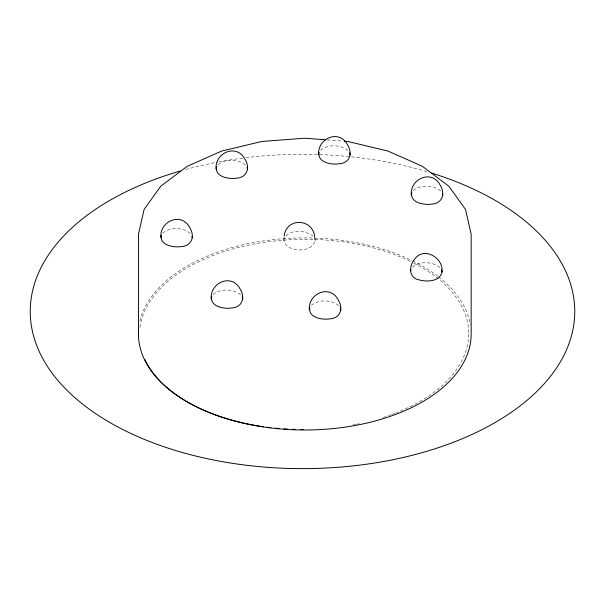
<?xml version="1.0" encoding="UTF-8"?>
<svg xmlns="http://www.w3.org/2000/svg" width="605" height="605" viewBox="0 0 605 605"><rect width="100%" height="100%" fill="white"/><g stroke="black" fill="none" stroke-linecap="round" stroke-linejoin="round"><path stroke-width="0.45" stroke-dasharray="3.02 2.27" d="M314.676 236.54C319.069 254.433 281.174 254.213 284.025 237.069M283.594 240.419C286.952 228.766 305.018 229.476 312.959 236.154M218.019 164.643C225.612 158.45 237.856 158.82 245.403 164.915M162.813 233.046C170.406 226.852 182.649 227.23 190.197 233.318M320.612 150.267C328.205 144.073 340.456 144.451 348.004 150.539M213.179 294.446C220.772 288.26 233.023 288.63 240.571 294.726M413.245 190.567C420.838 184.374 433.082 184.752 440.629 190.84M311.303 305.359C318.895 299.165 331.139 299.543 338.687 305.631M412.398 267.191C419.991 261.005 432.235 261.375 439.782 267.463M327.267 139.914L342.248 141.056M314.6 238.37L315.213 240.737M139.974 320.937A166.36 96.044 0 0 1 245.078 244.299A166.36 96.044 0 0 1 412.043 260.513M412.875 260.921A166.36 96.044 0 0 1 437.922 276.334M438.67 276.916A166.36 96.044 0 0 1 470.387 324.658M185.591 169.491A272.25 157.179 0 0 1 217.883 162.049M218.821 161.875A272.25 157.179 0 0 1 244.889 157.822M245.819 157.708A272.25 157.179 0 0 1 428.28 172.047M139.921 327.373A165.914 95.787 0 0 1 304.572 239.346M304.572 239.293A163.463 94.372 0 0 1 413.064 262.714M413.865 263.122A163.463 94.372 0 0 1 468.746 334.073M468.648 334.073A165.914 95.787 0 0 1 395.889 412.928M394.989 413.276A165.914 95.787 0 0 1 392.282 414.304M391.367 414.637A165.914 95.787 0 0 1 387.707 415.938M385.854 416.565A165.914 95.787 0 0 1 383.32 417.389M359.151 423.742A165.914 95.787 0 0 1 356.368 424.309M355.438 424.491A165.914 95.787 0 0 1 352.639 425.012"/><path stroke-width="0.91" d="M160.832 237.584C159.44 220.991 181.621 211.576 189.804 227.73C195.158 236.169 191.883 246.22 180.993 246.598C173.605 247.778 159.433 245.222 161.301 235.232M216.038 169.181C214.646 152.589 236.835 143.173 245.017 159.327C250.372 167.767 247.097 177.817 236.207 178.195C228.819 179.375 214.646 176.819 216.507 166.829M211.198 298.991C209.814 282.399 231.995 272.976 240.177 289.137C245.532 297.577 242.257 307.627 231.367 308.005C223.979 309.185 209.806 306.629 211.667 296.639M318.631 154.804C317.247 138.212 339.428 128.797 347.61 144.95C352.965 153.39 349.69 163.441 338.8 163.826C331.411 164.999 317.239 162.442 319.1 152.452M309.321 309.904C307.93 293.312 330.111 283.889 338.293 300.05C343.655 308.49 340.373 318.54 329.483 318.918C322.094 320.098 307.922 317.534 309.79 307.544M411.264 195.112C409.872 178.52 432.053 169.097 440.236 185.259C445.598 193.698 442.315 203.749 431.433 204.127C424.037 205.307 409.865 202.743 411.733 192.753M284.131 236.237C286.21 217.361 312.505 218.125 314.676 236.54M410.576 270.949L410.886 269.376M442.036 272.053C439.895 281.847 426.374 282.127 418.562 279.722C408.677 277.839 409.018 266.041 414.251 259.726C423.205 245.827 443.654 257.397 442.036 272.053L441.431 269.686M325.399 139.77L304.807 138.205L261.746 141.479L221.627 151.076L187.172 166.337L160.733 186.227L144.119 209.391L138.447 234.256L138.447 333.945M344.116 141.192L347.86 141.479L387.986 151.076L422.441 166.337L448.872 186.227L465.495 209.391L471.166 234.256L471.166 333.945A166.36 96.044 0 0 1 303.203 429.981A166.36 96.044 0 0 1 138.477 332.092M442.482 193.85L442.883 195.43M349.645 152.755L350.257 155.122M340.335 307.854L340.94 310.221M247.052 167.131L247.657 169.498M242.212 296.942L242.824 299.309M192.042 236.321L192.45 237.901M431.766 173.113A272.25 157.179 0 0 1 511.043 412.489A272.25 157.179 0 0 1 88.965 408.95A272.25 157.179 0 0 1 180.245 171.003M303.453 429.467A163.569 94.433 0 0 1 300.67 429.459M295.081 429.361A163.569 94.433 0 0 1 292.276 429.27M287.587 429.058A163.569 94.433 0 0 1 283.843 428.832M279.177 428.484A163.569 94.433 0 0 1 275.457 428.143M270.843 427.652A163.569 94.433 0 0 1 267.176 427.206M263.546 426.714A163.569 94.433 0 0 1 260.853 426.321M259.916 426.177A163.569 94.433 0 0 1 187.157 401.864A163.569 94.433 0 0 1 144.799 359.317"/></g></svg>
